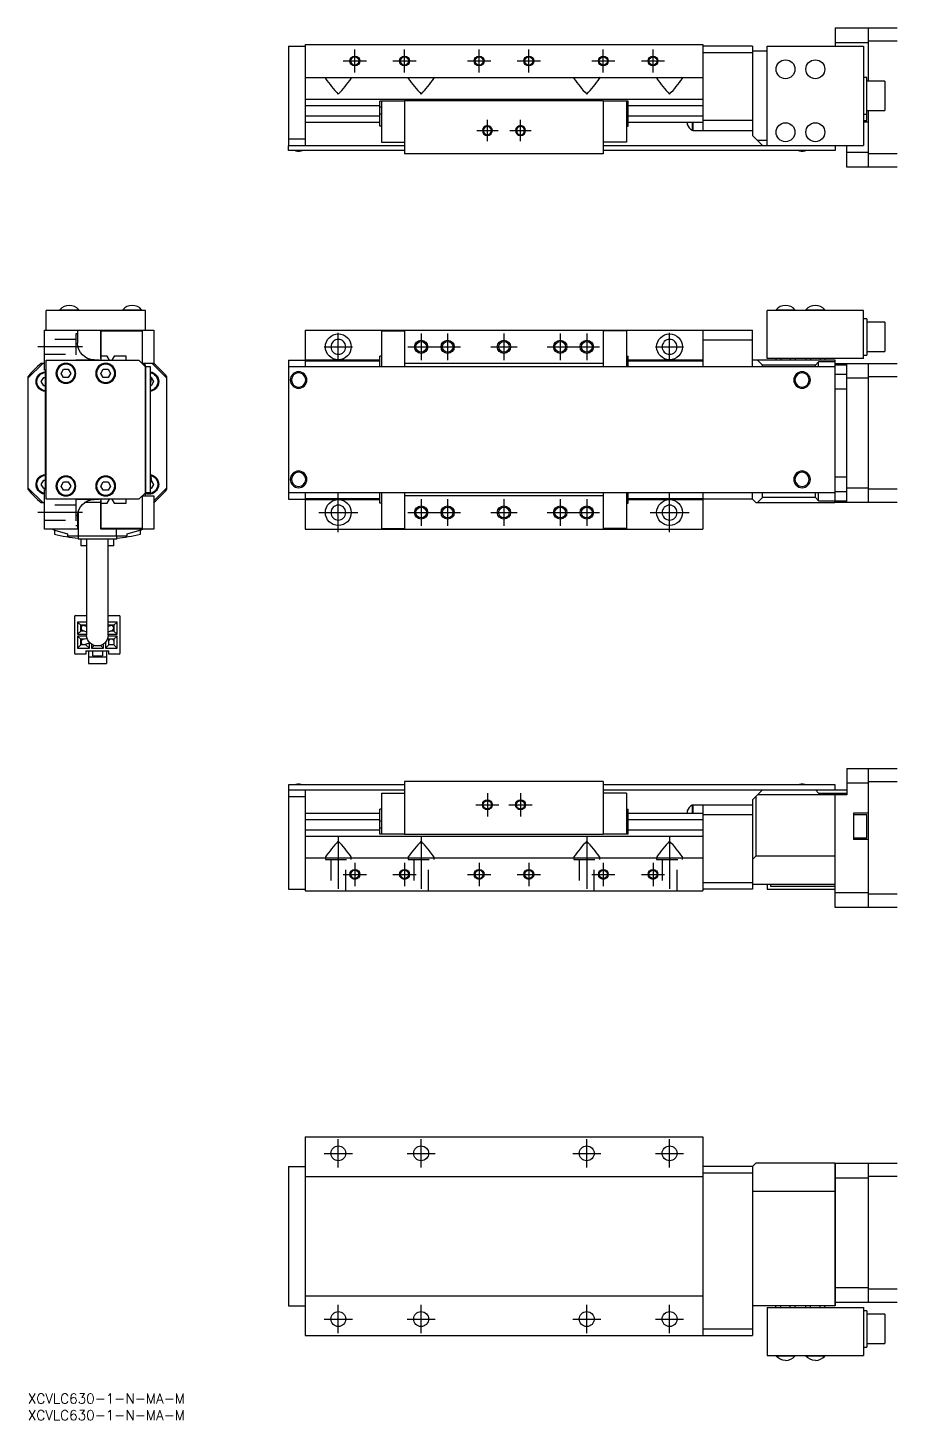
# Model space of a CAD drawing. Extents: x 0 to 506, y -8 to 412.
# Drawn here: x 0 to 262.4, y -8 to 412.1 of the extents above; entities that cross this region are included whole.
import ezdxf

# ---------------------------------------------------------------- set-up
doc = ezdxf.new("R2010")
doc.units = 0
doc.header["$LTSCALE"] = 0.5
doc.linetypes.add('CENTER', pattern=[50.8, 31.75, -6.35, 6.35, -6.35])
doc.linetypes.add('DASHED', pattern=[19.05, 12.7, -6.35])
for name, color, linetype in [('MSM_CENTER', 1, 'CENTER'), ('MSM_CONTINUOUS', 7, 'CONTINUOUS'), ('MSM_DASHED', 4, 'DASHED'), ('MSM_NARROW', 5, 'CONTINUOUS'), ('MSM_PART_NUMBER', 7, 'CONTINUOUS')]:
    doc.layers.add(name, color=color, linetype=linetype)
doc.styles.get("Standard").update_dxf_attribs({"font": 'txt.shx', "height": 3, "bigfont": 'bigfont.shx'})

msp = doc.modelspace()

# ---------------------------------------------------------------- linework, layer by layer
at = {"layer": 'MSM_CENTER'}
for p, q in [((98.73, 398.6), (98.73, 405.6)), ((113.73, 398.6), (113.73, 405.6)), ((136.23, 398.6), (136.23, 405.6)), ((151.23, 398.6), (151.23, 405.6)), ((173.73, 398.6), (173.73, 405.6)), ((188.73, 398.6), (188.73, 405.6)), ((95.23, 402.1), (102.23, 402.1)), ((110.23, 402.1), (117.23, 402.1)), ((132.73, 402.1), (139.73, 402.1)), ((147.73, 402.1), (154.73, 402.1)), ((170.23, 402.1), (177.23, 402.1)), ((185.23, 402.1), (192.23, 402.1)), ((138.73, 377.87), (138.73, 384.33)), ((148.73, 377.87), (148.73, 384.33)), ((135.5, 381.1), (141.96, 381.1)), ((145.5, 381.1), (151.96, 381.1)), ((93.73, 311.6), (93.73, 320.1)), ((118.73, 319.85), (118.73, 311.85)), ((126.73, 319.85), (126.73, 311.85)), ((143.73, 319.85), (143.73, 311.85)), ((160.73, 319.85), (160.73, 311.85)), ((168.73, 319.85), (168.73, 311.85)), ((193.73, 311.6), (193.73, 320.1)), ((16.5, 315.85), (3, 315.85)), ((89.48, 315.85), (97.98, 315.85)), ((114.73, 315.85), (130.73, 315.85)), ((139.73, 315.85), (147.73, 315.85)), ((156.73, 315.85), (172.73, 315.85)), ((189.48, 315.85), (197.98, 315.85)), ((93.73, 259.95), (93.73, 271.75)), ((118.73, 269.85), (118.73, 261.85)), ((126.73, 269.85), (126.73, 261.85)), ((143.73, 269.85), (143.73, 261.85)), ((160.73, 269.85), (160.73, 261.85)), ((168.73, 269.85), (168.73, 261.85)), ((193.73, 259.95), (193.73, 271.75)), ((16.5, 265.85), (3, 265.85)), ((87.83, 265.85), (99.63, 265.85)), ((114.73, 265.85), (130.73, 265.85)), ((139.73, 265.85), (147.73, 265.85)), ((156.73, 265.85), (172.73, 265.85)), ((187.83, 265.85), (199.63, 265.85)), ((138.73, 181.17), (138.73, 174.17)), ((148.73, 181.17), (148.73, 174.17)), ((135.23, 177.67), (142.23, 177.67)), ((145.23, 177.67), (152.23, 177.67)), ((93.73, 168.17), (93.73, 149.67)), ((118.73, 168.17), (118.73, 149.67)), ((168.73, 168.17), (168.73, 149.67)), ((193.73, 168.17), (193.73, 149.67)), ((98.73, 160.17), (98.73, 153.17)), ((113.73, 160.17), (113.73, 153.17)), ((136.23, 160.17), (136.23, 153.17)), ((151.23, 160.17), (151.23, 153.17)), ((173.73, 160.17), (173.73, 153.17)), ((188.73, 160.17), (188.73, 153.17)), ((95.23, 156.67), (102.23, 156.67)), ((110.23, 156.67), (117.23, 156.67)), ((132.73, 156.67), (139.73, 156.67)), ((147.73, 156.67), (154.73, 156.67)), ((170.23, 156.67), (177.23, 156.67)), ((185.23, 156.67), (192.23, 156.67)), ((93.73, 68.25), (93.73, 76.75)), ((118.73, 68.25), (118.73, 76.75)), ((168.73, 68.25), (168.73, 76.75)), ((193.73, 68.25), (193.73, 76.75)), ((89.48, 72.5), (97.98, 72.5)), ((114.48, 72.5), (122.98, 72.5)), ((164.48, 72.5), (172.98, 72.5)), ((189.48, 72.5), (197.98, 72.5)), ((93.73, 18.25), (93.73, 26.75)), ((118.73, 18.25), (118.73, 26.75)), ((168.73, 18.25), (168.73, 26.75)), ((193.73, 18.25), (193.73, 26.75)), ((89.48, 22.5), (97.98, 22.5)), ((114.48, 22.5), (122.98, 22.5)), ((164.48, 22.5), (172.98, 22.5)), ((189.48, 22.5), (197.98, 22.5))]:
    msp.add_line(p, q, dxfattribs=at)
at = {"layer": 'MSM_CONTINUOUS'}
for p, q in [((243.73, 412.1), (243.73, 406.6)), ((243.73, 412.1), (262.43, 412.1)), ((253.73, 396.03), (253.73, 412.1)), ((253.73, 407.6), (243.73, 407.6)), ((262.43, 408.07), (253.73, 408.07)), ((78.73, 406.6), (83.73, 406.6)), ((78.73, 406.6), (78.73, 376.6)), ((83.73, 407.1), (203.73, 407.1)), ((83.73, 407.1), (83.73, 376.6)), ((203.73, 407.1), (203.73, 381.1)), ((218.73, 406.6), (203.73, 406.6)), ((218.73, 404.6), (203.73, 404.6)), ((218.73, 406.6), (218.73, 379.6)), ((223.23, 405.1), (218.73, 405.1)), ((223.23, 376.6), (223.23, 406.6)), ((223.23, 406.6), (252.23, 406.6)), ((252.23, 406.6), (252.23, 376.6)), ((83.73, 397.1), (203.73, 397.1)), ((89.83, 396.98), (89.99, 397.1)), ((97.63, 396.98), (97.47, 397.1)), ((114.83, 396.98), (114.99, 397.1)), ((122.63, 396.98), (122.47, 397.1)), ((164.83, 396.98), (164.99, 397.1)), ((172.63, 396.98), (172.47, 397.1)), ((189.83, 396.98), (189.99, 397.1)), ((197.63, 396.98), (197.47, 397.1)), ((253.23, 397.1), (252.23, 397.1)), ((253.23, 384.1), (253.23, 397.1)), ((258.73, 396.03), (253.23, 396.03)), ((258.73, 396.03), (258.73, 387.18)), ((83.73, 390.6), (203.73, 390.6)), ((83.73, 388.64), (106.23, 388.64)), ((106.23, 382.4), (106.23, 390)), ((113.73, 390), (106.23, 390)), ((106.73, 388.13), (106.23, 388.13)), ((106.73, 390), (106.73, 377.6)), ((173.73, 390.1), (113.73, 390.1)), ((113.73, 390.1), (113.73, 374.1)), ((173.73, 390.1), (173.73, 374.1)), ((181.23, 390), (173.73, 390)), ((180.73, 390), (180.73, 377.6)), ((180.73, 388.13), (181.23, 388.13)), ((181.23, 382.4), (181.23, 390)), ((181.23, 388.64), (203.73, 388.64)), ((253.23, 387.18), (258.73, 387.18)), ((253.73, 370.1), (253.73, 387.18)), ((83.73, 385.57), (106.23, 385.57)), ((83.73, 383.6), (106.23, 383.6)), ((106.73, 386.08), (106.23, 386.08)), ((106.73, 382.4), (106.23, 382.4)), ((180.73, 386.08), (181.23, 386.08)), ((180.73, 382.4), (181.23, 382.4)), ((181.23, 385.57), (203.73, 385.57)), ((181.23, 383.6), (203.73, 383.6)), ((199.08, 383.6), (199.08, 382.89)), ((200.53, 383.6), (200.53, 381.24)), ((200.73, 383.6), (200.73, 381.1)), ((218.73, 384.1), (203.73, 384.1)), ((252.23, 386.1), (253.23, 386.1)), ((252.23, 384.1), (253.23, 384.1)), ((253.73, 383.6), (252.23, 383.6)), ((78.73, 378.6), (83.73, 378.6)), ((200.53, 381.24), (200.73, 381.24)), ((200.73, 381.1), (218.73, 381.1)), ((221.73, 376.6), (218.73, 379.6)), ((223.23, 378.1), (220.23, 378.1)), ((78.73, 376.6), (113.73, 376.6)), ((78.73, 376.5), (78.83, 376.6)), ((78.73, 375.1), (78.73, 376.5)), ((113.73, 375.1), (78.73, 375.1)), ((106.73, 377.6), (113.73, 377.6)), ((173.73, 374.1), (113.73, 374.1)), ((180.73, 377.6), (173.73, 377.6)), ((173.73, 376.6), (252.23, 376.6)), ((243.73, 375.1), (173.73, 375.1)), ((243.63, 376.6), (243.73, 376.5)), ((243.73, 376.5), (243.73, 375.1)), ((247.23, 370.1), (247.23, 376.6)), ((247.23, 374.6), (253.73, 374.6)), ((262.43, 374.13), (253.73, 374.13)), ((262.43, 370.1), (247.23, 370.1)), ((5.5, 320.85), (5.5, 326.85)), ((35.5, 326.85), (5.5, 326.85)), ((9.65, 327.01), (15.35, 327.01)), ((9.65, 327.01), (9.65, 326.85)), ((15.35, 326.85), (15.35, 327.01)), ((28.65, 327.01), (34.35, 327.01)), ((28.65, 327.01), (28.65, 326.85)), ((34.35, 326.85), (34.35, 327.01)), ((35.5, 320.85), (35.5, 326.85)), ((252.23, 326.85), (223.23, 326.85)), ((223.23, 312.35), (223.23, 326.85)), ((225.88, 327.01), (231.58, 327.01)), ((225.88, 327.01), (225.88, 326.85)), ((231.58, 326.85), (231.58, 327.01)), ((234.88, 327.01), (240.58, 327.01)), ((234.88, 327.01), (234.88, 326.85)), ((240.58, 326.85), (240.58, 327.01)), ((252.23, 312.35), (252.23, 326.85)), ((253.23, 324.35), (252.23, 324.35)), ((253.23, 324.35), (253.23, 313.35)), ((5, 320.85), (38, 320.85)), ((5, 308.85), (5, 320.85)), ((15, 320.85), (15, 316.95)), ((22, 312.25), (22, 320.85)), ((22.1, 311.85), (22.1, 320.65)), ((22.1, 320.65), (34.5, 320.65)), ((34.5, 320.65), (34.5, 310.85)), ((38, 320.85), (38, 310.85)), ((83.73, 320.85), (83.73, 309.85)), ((83.73, 320.85), (218.73, 320.85)), ((106.73, 320.65), (113.73, 320.65)), ((106.73, 320.65), (106.73, 309.85)), ((113.73, 320.85), (113.73, 309.85)), ((173.73, 320.85), (173.73, 309.85)), ((180.73, 320.65), (173.73, 320.65)), ((180.73, 320.65), (180.73, 309.85)), ((203.73, 320.85), (203.73, 309.85)), ((218.73, 309.85), (218.73, 320.85)), ((258.73, 323.28), (253.23, 323.28)), ((258.73, 323.28), (258.73, 314.43)), ((218.73, 317.85), (203.73, 317.85)), ((5.5, 269.85), (5.5, 311.85)), ((5.5, 311.85), (33.5, 311.85)), ((20, 311.95), (21.5, 311.95)), ((21.5, 311.95), (21.5, 311.85)), ((22.1, 312.25), (22, 312.25)), ((23.97, 313.05), (22.1, 313.05)), ((24.66, 311.86), (23.97, 313.05)), ((26.02, 313.05), (25.34, 311.86)), ((29.7, 313.05), (26.02, 313.05)), ((29.7, 311.85), (29.7, 313.05)), ((33.5, 311.85), (35.5, 309.85)), ((78.73, 311.85), (78.73, 269.85)), ((78.73, 311.85), (83.73, 311.85)), ((83.73, 311.95), (106.23, 311.95)), ((83.73, 311.65), (106.23, 311.65)), ((106.73, 313.05), (106.23, 313.05)), ((106.23, 309.85), (106.23, 313.05)), ((180.73, 313.05), (181.23, 313.05)), ((181.23, 309.85), (181.23, 313.05)), ((181.23, 311.95), (203.73, 311.95)), ((181.23, 311.65), (203.73, 311.65)), ((243.73, 311.85), (218.73, 311.85)), ((221.73, 310.35), (220.23, 311.85)), ((252.23, 312.35), (223.23, 312.35)), ((225.85, 312.35), (225.85, 311.85)), ((227.29, 312.35), (227.29, 311.85)), ((230.18, 312.35), (230.18, 311.85)), ((231.62, 312.35), (231.62, 311.85)), ((234.85, 312.35), (234.85, 311.85)), ((236.29, 312.35), (236.29, 311.85)), ((238.73, 311.35), (237.73, 310.35)), ((238.73, 309.85), (238.73, 311.35)), ((243.73, 311.35), (238.73, 311.35)), ((239.18, 312.35), (239.18, 311.85)), ((240.62, 312.35), (240.62, 311.85)), ((243.73, 268.85), (243.73, 311.85)), ((252.23, 313.35), (253.23, 313.35)), ((253.23, 314.43), (258.73, 314.43)), ((4.5, 310.85), (0, 306.35)), ((0, 306.82), (0, 272.88)), ((5, 310.85), (4.03, 310.85)), ((5.3, 308.85), (5, 308.85)), ((5.3, 272.85), (5.3, 308.85)), ((10.06, 307.85), (10.78, 309.1)), ((10.78, 306.6), (10.06, 307.85)), ((10.78, 309.1), (12.22, 309.1)), ((12.22, 309.1), (12.94, 307.85)), ((12.94, 307.85), (12.22, 306.6)), ((22.06, 307.85), (22.78, 309.1)), ((22.78, 306.6), (22.06, 307.85)), ((22.78, 309.1), (24.22, 309.1)), ((24.22, 309.1), (24.94, 307.85)), ((24.94, 307.85), (24.22, 306.6)), ((38, 310.85), (34.7, 310.85)), ((34.7, 310.85), (34.7, 310.65)), ((35.5, 310.35), (35, 310.85)), ((35.5, 270.85), (35.5, 310.35)), ((37, 309.85), (35.5, 309.85)), ((35.6, 271.85), (35.6, 309.85)), ((37, 271.85), (37, 309.85)), ((42, 306.35), (37.5, 310.85)), ((42, 272.88), (42, 306.82)), ((243.73, 309.85), (78.73, 309.85)), ((173.73, 310.85), (113.73, 310.85)), ((237.73, 310.35), (221.73, 310.35)), ((221.73, 309.85), (221.73, 310.35)), ((237.73, 309.85), (237.73, 310.35)), ((243.73, 310.85), (262.43, 310.85)), ((247.23, 310.35), (243.73, 310.35)), ((243.73, 307.59), (247.23, 307.59)), ((247.23, 268.85), (247.23, 310.85)), ((253.73, 268.85), (253.73, 310.85)), ((262.43, 306.82), (253.73, 306.82)), ((4.06, 305.35), (4.78, 306.6)), ((4.78, 304.1), (4.06, 305.35)), ((4.78, 306.6), (5.3, 306.6)), ((5.3, 304.1), (4.78, 304.1)), ((12.22, 306.6), (10.78, 306.6)), ((24.22, 306.6), (22.78, 306.6)), ((37.22, 304.1), (37, 304.1)), ((37.11, 306.6), (37.22, 306.6)), ((37.22, 306.6), (37.94, 305.35)), ((37.94, 305.35), (37.22, 304.1)), ((247.23, 303.12), (243.73, 303.12)), ((253.73, 306.35), (247.23, 306.35)), ((0, 273.35), (4.5, 268.85)), ((4.06, 274.35), (4.78, 275.6)), ((4.78, 273.1), (4.06, 274.35)), ((4.78, 275.6), (5.3, 275.6)), ((5.3, 273.1), (4.78, 273.1)), ((10.06, 273.85), (10.78, 275.1)), ((10.78, 272.6), (10.06, 273.85)), ((10.78, 275.1), (12.22, 275.1)), ((12.22, 275.1), (12.94, 273.85)), ((12.94, 273.85), (12.22, 272.6)), ((22.06, 273.85), (22.78, 275.1)), ((22.78, 272.6), (22.06, 273.85)), ((22.78, 275.1), (24.22, 275.1)), ((24.22, 275.1), (24.94, 273.85)), ((24.94, 273.85), (24.22, 272.6)), ((37.22, 273.1), (37, 273.1)), ((37.19, 275.6), (37.22, 275.6)), ((37.22, 275.6), (37.94, 274.35)), ((37.94, 274.35), (37.22, 273.1)), ((38, 269.35), (42, 273.35)), ((243.73, 276.59), (247.23, 276.59)), ((247.23, 273.35), (253.73, 273.35)), ((5, 272.85), (5.3, 272.85)), ((5, 260.85), (5, 272.85)), ((33.5, 269.85), (5.5, 269.85)), ((12.22, 272.6), (10.78, 272.6)), ((21.5, 269.75), (20, 269.75)), ((21.5, 269.85), (21.5, 269.75)), ((22, 260.85), (22, 269.45)), ((22, 269.45), (22.1, 269.45)), ((22.1, 261.05), (22.1, 269.85)), ((24.22, 272.6), (22.78, 272.6)), ((23.97, 268.65), (24.66, 269.85)), ((25.34, 269.85), (26.02, 268.65)), ((29.7, 268.65), (29.7, 269.85)), ((35.5, 271.85), (33.5, 269.85)), ((34.5, 270.85), (34.5, 261.05)), ((34.7, 271.05), (34.7, 270.85)), ((34.7, 270.85), (38, 270.85)), ((37, 271.85), (35.5, 271.85)), ((38, 270.85), (38, 260.85)), ((243.73, 271.85), (78.73, 271.85)), ((78.73, 269.85), (83.73, 269.85)), ((83.73, 271.85), (83.73, 260.85)), ((83.73, 270.05), (106.23, 270.05)), ((83.73, 269.75), (106.23, 269.75)), ((106.23, 268.65), (106.23, 271.85)), ((106.73, 271.85), (106.73, 261.05)), ((113.73, 271.85), (113.73, 260.85)), ((173.73, 270.85), (113.73, 270.85)), ((173.73, 271.85), (173.73, 260.85)), ((180.73, 271.85), (180.73, 261.05)), ((181.23, 268.65), (181.23, 271.85)), ((181.23, 270.05), (203.73, 270.05)), ((181.23, 269.75), (203.73, 269.75)), ((203.73, 271.85), (203.73, 260.85)), ((218.73, 269.85), (203.73, 269.85)), ((218.73, 269.85), (218.73, 271.85)), ((218.73, 269.85), (219.73, 268.85)), ((220.23, 268.85), (221.73, 270.35)), ((221.73, 270.35), (221.73, 271.85)), ((237.73, 270.35), (221.73, 270.35)), ((237.73, 270.35), (237.73, 271.85)), ((237.73, 270.35), (238.73, 269.35)), ((238.73, 269.35), (238.73, 271.85)), ((238.73, 269.35), (243.64, 269.35)), ((243.73, 269.48), (243.64, 269.35)), ((243.64, 268.86), (243.64, 269.35)), ((243.64, 268.86), (243.73, 268.95)), ((247.23, 272.12), (243.73, 272.12)), ((243.73, 269.35), (247.23, 269.35)), ((262.43, 272.88), (253.73, 272.88)), ((4.03, 268.85), (5, 268.85)), ((15, 264.75), (15, 260.85)), ((15.22, 266.21), (15.22, 258.85)), ((22, 268.85), (17.14, 268.85)), ((17.14, 268.85), (17.14, 268.85)), ((22.1, 268.65), (23.97, 268.65)), ((26.02, 268.65), (29.7, 268.65)), ((106.73, 268.65), (106.23, 268.65)), ((180.73, 268.65), (181.23, 268.65)), ((219.73, 268.85), (243.63, 268.85)), ((243.64, 268.86), (243.63, 268.85)), ((262.43, 268.85), (243.73, 268.85)), ((15, 260.85), (5, 260.85)), ((8, 260.6), (8, 259.28)), ((8.17, 260.55), (12, 259.45)), ((38, 260.85), (22, 260.85)), ((34.5, 261.05), (22.1, 261.05)), ((26.78, 258.85), (26.78, 260.85)), ((30, 259.45), (33.83, 260.55)), ((34, 259.28), (34, 260.6)), ((83.73, 260.85), (203.73, 260.85)), ((106.73, 261.05), (113.73, 261.05)), ((180.73, 261.05), (173.73, 261.05)), ((12, 259.45), (12, 258.85)), ((12, 258.85), (30, 258.85)), ((15.18, 258.85), (15.18, 257.85)), ((26.82, 257.85), (15.18, 257.85)), ((16, 257.85), (16, 255.85)), ((17.75, 257.85), (17.75, 228.85)), ((24.25, 228.85), (24.25, 257.85)), ((26, 255.85), (26, 257.85)), ((26.82, 257.85), (26.82, 258.85)), ((30, 258.85), (30, 259.45)), ((17.75, 255.85), (16, 255.85)), ((26, 255.85), (24.25, 255.85)), ((14.1, 234.45), (14.1, 223.45)), ((14.4, 234.75), (17.75, 234.75)), ((15, 232.75), (15, 229.2)), ((17.75, 232.75), (15, 232.75)), ((16.05, 231.85), (15, 232.75)), ((16.05, 230.1), (16.05, 231.85)), ((17.55, 231.85), (16.05, 231.85)), ((16.05, 231.48), (16.42, 231.85)), ((17.75, 231.48), (17.01, 231.7)), ((17.17, 231.85), (17.46, 231.56)), ((17.55, 231.85), (17.75, 232.02)), ((17.55, 231.54), (17.55, 231.85)), ((24.25, 234.75), (27.6, 234.75)), ((27, 232.75), (24.25, 232.75)), ((24.45, 231.85), (24.25, 232.02)), ((24.99, 231.7), (24.25, 231.48)), ((25.95, 231.85), (24.45, 231.85)), ((24.45, 231.85), (24.45, 231.54)), ((24.54, 231.56), (24.82, 231.85)), ((25.57, 231.85), (25.95, 231.48)), ((25.95, 231.85), (27, 232.75)), ((25.95, 231.85), (25.95, 230.1)), ((27, 229.2), (27, 232.75)), ((27.9, 223.45), (27.9, 234.45)), ((16.05, 230.1), (15, 229.2)), ((15, 229.2), (17.75, 229.2)), ((16.05, 227.65), (15, 228.6)), ((17.76, 228.6), (15, 228.6)), ((15, 228.6), (15, 224.95)), ((17.11, 230.1), (16.05, 230.1)), ((16.05, 227.28), (16.42, 227.65)), ((16.05, 225.9), (16.05, 227.65)), ((17.14, 227.65), (16.05, 227.65)), ((16.59, 230.26), (17.75, 229.91)), ((17.9, 227.86), (16.6, 227.5)), ((17.73, 227.82), (17.88, 227.95)), ((24.45, 227.65), (24.12, 227.95)), ((27, 228.6), (24.24, 228.6)), ((24.25, 229.91), (25.41, 230.26)), ((24.25, 229.2), (27, 229.2)), ((24.45, 227.28), (24.82, 227.65)), ((24.45, 225.9), (24.45, 227.65)), ((25.95, 227.65), (24.45, 227.65)), ((25.95, 230.1), (24.89, 230.1)), ((25.57, 227.65), (25.95, 227.28)), ((25.95, 230.1), (27, 229.2)), ((25.95, 227.65), (27, 228.6)), ((25.95, 227.65), (25.95, 225.9)), ((27, 224.95), (27, 228.6)), ((17.5, 223.15), (14.4, 223.15)), ((16.05, 225.9), (15, 224.95)), ((15, 224.95), (18.6, 224.95)), ((17.55, 225.9), (16.05, 225.9)), ((17, 226.05), (18.72, 226.54)), ((17.5, 224.15), (24.5, 224.15)), ((17.5, 224.15), (17.5, 223.15)), ((17.55, 226.21), (17.55, 225.9)), ((17.55, 225.9), (18.6, 224.95)), ((18.3, 224.15), (18.3, 220.35)), ((18.6, 224.95), (18.6, 226.5)), ((19.2, 226.15), (19.2, 224.95)), ((20.07, 225.74), (19.2, 224.95)), ((19.2, 224.95), (22.8, 224.95)), ((19.5, 224.15), (19.5, 222.65)), ((21.93, 225.74), (22.8, 224.95)), ((22.5, 224.15), (22.5, 222.65)), ((22.8, 224.95), (22.8, 226.15)), ((23.4, 226.66), (23.4, 224.95)), ((24.45, 225.9), (23.4, 224.95)), ((23.4, 224.95), (27, 224.95)), ((23.7, 224.15), (23.7, 220.35)), ((25.95, 225.9), (24.45, 225.9)), ((24.5, 223.15), (24.5, 224.15)), ((27.6, 223.15), (24.5, 223.15)), ((25.95, 225.9), (27, 224.95)), ((18.3, 222.27), (23.7, 222.27)), ((18.3, 220.35), (23.7, 220.35)), ((19.5, 222.65), (22.5, 222.65)), ((247.23, 188.67), (262.43, 188.67)), ((247.23, 188.67), (247.23, 180.67)), ((253.73, 146.67), (253.73, 188.67)), ((113.73, 183.67), (78.73, 183.67)), ((78.73, 183.67), (78.73, 182.27)), ((78.73, 182.27), (78.83, 182.17)), ((78.73, 182.17), (113.73, 182.17)), ((78.73, 182.17), (78.73, 152.17)), ((83.73, 182.17), (83.73, 151.67)), ((106.73, 181.17), (113.73, 181.17)), ((106.73, 181.17), (106.73, 168.77)), ((173.73, 184.67), (113.73, 184.67)), ((113.73, 184.67), (113.73, 168.67)), ((173.73, 184.67), (173.73, 168.67)), ((243.73, 183.67), (173.73, 183.67)), ((173.73, 182.17), (247.23, 182.17)), ((180.73, 181.17), (173.73, 181.17)), ((180.73, 181.17), (180.73, 168.77)), ((218.73, 179.17), (221.73, 182.17)), ((243.63, 180.67), (220.23, 180.67)), ((237.73, 182.17), (238.73, 181.17)), ((238.73, 181.17), (247.23, 181.17)), ((243.63, 182.17), (243.73, 182.27)), ((243.64, 180.68), (243.63, 180.67)), ((243.63, 180.67), (243.63, 162.17)), ((243.64, 180.68), (243.64, 181.17)), ((243.64, 180.68), (243.73, 180.64)), ((243.73, 182.27), (243.73, 183.67)), ((243.73, 146.67), (243.73, 181.17)), ((247.23, 180.67), (243.73, 180.67)), ((253.73, 184.17), (247.23, 184.17)), ((262.43, 184.64), (253.73, 184.64)), ((78.73, 180.17), (83.73, 180.17)), ((200.53, 177.53), (200.53, 175.17)), ((200.73, 177.53), (200.53, 177.53)), ((200.73, 177.67), (200.73, 175.17)), ((200.73, 177.67), (218.73, 177.67)), ((203.73, 177.67), (203.73, 151.67)), ((218.73, 179.17), (218.73, 152.17)), ((219.73, 180.17), (219.73, 162.17)), ((83.73, 175.17), (106.23, 175.17)), ((83.73, 173.2), (106.23, 173.2)), ((106.23, 168.77), (106.23, 176.37)), ((106.73, 176.37), (106.23, 176.37)), ((106.73, 172.69), (106.23, 172.69)), ((180.73, 176.37), (181.23, 176.37)), ((180.73, 172.69), (181.23, 172.69)), ((181.23, 168.77), (181.23, 176.37)), ((181.23, 175.17), (203.73, 175.17)), ((181.23, 173.2), (203.73, 173.2)), ((199.08, 175.88), (199.08, 175.17)), ((218.73, 174.67), (203.73, 174.67)), ((253.73, 175.17), (249.23, 175.17)), ((249.23, 175.17), (249.23, 167.17)), ((253.23, 174.67), (249.23, 174.67)), ((253.23, 167.67), (253.23, 174.67)), ((83.73, 170.13), (106.23, 170.13)), ((83.73, 168.17), (203.73, 168.17)), ((106.73, 170.64), (106.23, 170.64)), ((113.73, 168.77), (106.23, 168.77)), ((173.73, 168.67), (113.73, 168.67)), ((181.23, 168.77), (173.73, 168.77)), ((180.73, 170.64), (181.23, 170.64)), ((181.23, 170.13), (203.73, 170.13)), ((249.23, 167.67), (253.23, 167.67)), ((253.73, 167.17), (249.23, 167.17)), ((83.73, 161.67), (203.73, 161.67)), ((89.83, 161.79), (89.99, 161.67)), ((97.63, 161.79), (97.47, 161.67)), ((114.83, 161.79), (114.99, 161.67)), ((122.63, 161.79), (122.47, 161.67)), ((164.83, 161.79), (164.99, 161.67)), ((172.63, 161.79), (172.47, 161.67)), ((189.83, 161.79), (189.99, 161.67)), ((197.63, 161.79), (197.47, 161.67)), ((218.73, 161.17), (219.73, 162.17)), ((243.63, 162.17), (219.73, 162.17)), ((243.63, 162.17), (243.64, 162.16)), ((243.64, 162.16), (243.73, 162.19)), ((243.64, 162.16), (243.64, 153.68)), ((78.73, 152.17), (83.73, 152.17)), ((83.73, 151.67), (203.73, 151.67)), ((218.73, 154.17), (203.73, 154.17)), ((218.73, 152.17), (203.73, 152.17)), ((243.63, 153.67), (218.73, 153.67)), ((223.23, 153.67), (223.23, 152.17)), ((223.23, 152.17), (243.73, 152.17)), ((224.23, 153.67), (224.23, 153.17)), ((224.23, 153.17), (243.73, 153.17)), ((243.64, 153.68), (243.63, 153.67)), ((243.73, 153.77), (243.64, 153.68)), ((243.73, 151.17), (253.73, 151.17)), ((262.43, 150.7), (253.73, 150.7)), ((262.48, 150.95), (262.43, 150.95)), ((262.43, 146.67), (243.73, 146.67)), ((83.73, 77.5), (203.73, 77.5)), ((83.73, 77.5), (83.73, 17.5)), ((203.73, 77.5), (203.73, 17.5)), ((78.73, 68.5), (78.73, 26.5)), ((78.73, 68.5), (83.73, 68.5)), ((218.73, 68.5), (203.73, 68.5)), ((218.73, 68.5), (219.73, 69.5)), ((218.73, 68.5), (218.73, 17.5)), ((243.63, 69.5), (219.73, 69.5)), ((243.63, 69.5), (243.73, 69.4)), ((243.64, 69.49), (243.64, 61.01)), ((243.73, 69.5), (262.43, 69.5)), ((243.73, 69.5), (243.73, 26.5)), ((253.73, 27.5), (253.73, 69.5)), ((262.48, 69.45), (262.43, 69.45)), ((83.73, 65.5), (203.73, 65.5)), ((218.73, 66.5), (203.73, 66.5)), ((253.73, 65), (243.73, 65)), ((262.43, 65.47), (253.73, 65.47)), ((243.63, 61), (218.73, 61)), ((243.64, 61.01), (243.63, 61)), ((243.63, 61), (243.63, 26.5)), ((243.73, 60.97), (243.64, 61.01)), ((83.73, 29.5), (203.73, 29.5)), ((243.73, 32), (253.73, 32)), ((262.43, 31.53), (253.73, 31.53)), ((78.73, 26.5), (83.73, 26.5)), ((243.73, 26.5), (218.73, 26.5)), ((223.23, 26), (223.23, 11.5)), ((223.23, 26), (252.23, 26)), ((225.85, 26), (225.85, 26.5)), ((227.29, 26), (227.29, 26.5)), ((230.18, 26), (230.18, 26.5)), ((231.62, 26), (231.62, 26.5)), ((234.85, 26), (234.85, 26.5)), ((236.29, 26), (236.29, 26.5)), ((239.18, 26), (239.18, 26.5)), ((240.62, 26), (240.62, 26.5)), ((262.43, 27.5), (243.73, 27.5)), ((252.23, 26), (252.23, 11.5)), ((253.23, 25), (252.23, 25)), ((253.23, 25), (253.23, 14)), ((258.73, 23.93), (253.23, 23.93)), ((258.73, 23.93), (258.73, 15.08)), ((83.73, 17.5), (218.73, 17.5)), ((218.73, 19.5), (203.73, 19.5)), ((252.23, 14), (253.23, 14)), ((253.23, 15.08), (258.73, 15.08)), ((223.23, 11.5), (252.23, 11.5)), ((225.88, 11.5), (225.88, 11.34)), ((231.58, 11.34), (225.88, 11.34)), ((231.58, 11.34), (231.58, 11.5)), ((234.88, 11.5), (234.88, 11.34)), ((240.58, 11.34), (234.88, 11.34)), ((240.58, 11.34), (240.58, 11.5))]:
    msp.add_line(p, q, dxfattribs=at)
for centre, radius in [((98.73, 402.1), 1.23), ((113.73, 402.1), 1.23), ((136.23, 402.1), 1.23), ((151.23, 402.1), 1.23), ((173.73, 402.1), 1.23), ((188.73, 402.1), 1.23), ((228.73, 399.6), 2.85), ((237.73, 399.6), 2.85), ((228.73, 380.6), 2.85), ((237.73, 380.6), 2.85), ((93.73, 315.85), 3.9), ((193.73, 315.85), 3.9), ((118.73, 315.85), 1.62), ((126.73, 315.85), 1.62), ((143.73, 315.85), 1.62), ((160.73, 315.85), 1.62), ((168.73, 315.85), 1.62), ((93.73, 265.85), 3.9), ((193.73, 265.85), 3.9), ((118.73, 265.85), 1.62), ((126.73, 265.85), 1.62), ((143.73, 265.85), 1.62), ((160.73, 265.85), 1.62), ((168.73, 265.85), 1.62), ((138.73, 177.67), 1.23), ((148.73, 177.67), 1.23), ((98.73, 156.67), 1.23), ((113.73, 156.67), 1.23), ((136.23, 156.67), 1.23), ((151.23, 156.67), 1.23), ((173.73, 156.67), 1.23), ((188.73, 156.67), 1.23), ((93.73, 72.5), 2.25), ((118.73, 72.5), 2.25), ((168.73, 72.5), 2.25), ((193.73, 72.5), 2.25), ((93.73, 22.5), 2.25), ((118.73, 22.5), 2.25), ((168.73, 22.5), 2.25), ((193.73, 22.5), 2.25)]:
    msp.add_circle(centre, radius, dxfattribs=at)
at = {"layer": 'MSM_CONTINUOUS', "extrusion": (0, 0, -1)}
for centre, radius in [((-138.73, 381.1), 1.23), ((-148.73, 381.1), 1.23), ((-93.73, 315.85), 2.25), ((-193.73, 315.85), 2.25), ((-11.5, 307.85), 3), ((-11.5, 307.85), 2.75), ((-23.5, 307.85), 3), ((-23.5, 307.85), 2.75), ((-81.73, 305.85), 2.5), ((-81.73, 305.85), 2.15), ((-233.73, 305.85), 2.5), ((-233.73, 305.85), 2.15), ((-81.73, 275.85), 2.5), ((-81.73, 275.85), 2.15), ((-233.73, 275.85), 2.5), ((-233.73, 275.85), 2.15), ((-11.5, 273.85), 3), ((-11.5, 273.85), 2.75), ((-23.5, 273.85), 3), ((-23.5, 273.85), 2.75), ((-93.73, 265.85), 2.25), ((-193.73, 265.85), 2.25)]:
    msp.add_circle(centre, radius, dxfattribs=at)
at = {"layer": 'MSM_CONTINUOUS'}
for centre, radius, start, end in [((90.19, 396.99), 0.353, 181.1963, 204.3383), ((119.98, 417.48), 36.51, 214.4176, 224.0302), ((67.48, 417.48), 36.51, 315.9698, 325.5824), ((97.28, 396.99), 0.353, 335.6617, 358.8037), ((115.19, 396.99), 0.353, 181.1963, 204.3383), ((144.98, 417.48), 36.51, 214.4176, 224.0302), ((92.48, 417.48), 36.51, 315.9698, 325.5824), ((122.28, 396.99), 0.353, 335.6617, 358.8037), ((165.19, 396.99), 0.353, 181.1963, 204.3383), ((194.98, 417.48), 36.51, 214.4176, 224.0302), ((142.48, 417.48), 36.51, 315.9698, 325.5824), ((172.28, 396.99), 0.353, 335.6617, 358.8037), ((190.19, 396.99), 0.353, 181.1963, 204.3383), ((219.98, 417.48), 36.51, 214.4176, 224.0302), ((167.48, 417.48), 36.51, 315.9698, 325.5824), ((197.28, 396.99), 0.353, 335.6617, 358.8037), ((202.11, 384.09), 3.25, 201.5574, 241.0598), ((81.73, 377.9), 3, 248.96, 270), ((81.74, 377.9), 3, 270, 291.04), ((233.73, 377.9), 3, 248.96, 270), ((233.74, 377.9), 3, 270, 291.04), ((12.5, 324.65), 3.7, 90, 140.3692), ((12.5, 324.65), 3.7, 39.6308, 90), ((31.5, 324.65), 3.7, 90, 140.3692), ((31.5, 324.65), 3.7, 39.6308, 90), ((228.73, 324.65), 3.7, 89.9943, 140.3692), ((228.73, 324.65), 3.7, 39.6308, 90), ((237.73, 324.65), 3.7, 89.9943, 140.3692), ((237.73, 324.65), 3.7, 39.6308, 90), ((21, 289.85), 27, 128.9424, 141.0576), ((21, 289.85), 27, 38.9424, 51.0576), ((34.2, 305.84), 3, 338.96, 0), ((34.2, 275.84), 3, 338.96, 0), ((21, 289.85), 27, 218.9424, 231.0576), ((21, 289.85), 27, 308.9424, 321.0576), ((9, 263.43), 3, 239.3478, 254.0042), ((33, 263.43), 3, 285.9958, 300.6522), ((21, 317.86), 60, 257.4867, 264.4336), ((21, 317.86), 60, 275.5664, 282.5133), ((14.4, 234.45), 0.3, 90, 180), ((16.8, 230.98), 0.75, 73.4791, 253.4791), ((25.2, 230.98), 0.75, 286.5209, 106.5209), ((27.6, 234.45), 0.3, 0, 90), ((16.8, 226.78), 0.75, 105.6242, 285.6242), ((14.4, 223.45), 0.3, 180, 270), ((27.6, 223.45), 0.3, 270, 0), ((81.73, 180.87), 3, 90, 111.04), ((81.74, 180.87), 3, 68.96, 90), ((233.73, 180.87), 3, 90, 111.04), ((233.74, 180.87), 3, 68.96, 90), ((202.11, 174.68), 3.25, 118.9402, 158.4426), ((119.98, 141.29), 36.51, 135.9698, 145.5824), ((67.48, 141.29), 36.51, 34.4176, 44.0302), ((144.98, 141.29), 36.51, 135.9698, 145.5824), ((92.48, 141.29), 36.51, 34.4176, 44.0302), ((194.98, 141.29), 36.51, 135.9698, 145.5824), ((142.48, 141.29), 36.51, 34.4176, 44.0302), ((219.98, 141.29), 36.51, 135.9698, 145.5824), ((167.48, 141.29), 36.51, 34.4176, 44.0302), ((90.19, 161.78), 0.353, 155.6617, 178.8037), ((97.28, 161.78), 0.353, 1.1963, 24.3383), ((115.19, 161.78), 0.353, 155.6617, 178.8037), ((122.28, 161.78), 0.353, 1.1963, 24.3383), ((165.19, 161.78), 0.353, 155.6617, 178.8037), ((172.28, 161.78), 0.353, 1.1963, 24.3383), ((190.19, 161.78), 0.353, 155.6617, 178.8037), ((197.28, 161.78), 0.353, 1.1963, 24.3383), ((228.73, 13.7), 3.7, 270, 320.3692), ((237.73, 13.7), 3.7, 270, 320.3692)]:
    msp.add_arc(centre, radius, start, end, dxfattribs=at)
at = {"layer": 'MSM_CONTINUOUS', "extrusion": (0, 0, -1)}
for centre, radius, start, end in [((-20, 316.95), 5, 270, 0), ((-5.5, 305.35), 3, 273.8226, 86.1774), ((-5.5, 305.35), 2.75, 274.1706, 85.8294), ((-36.5, 305.35), 3, 99.5941, 260.4059), ((-36.5, 305.35), 2.75, 100.4757, 259.5243), ((-34.2, 305.86), 3, 159.0034, 180.1444), ((-5.5, 274.35), 3, 279.5941, 86.1774), ((-36.5, 274.35), 3, 99.5941, 289.4712), ((-5.5, 274.35), 2.75, 280.4757, 85.8294), ((-36.5, 274.35), 2.75, 100.4757, 291.3237), ((-34.2, 275.86), 3, 159.0034, 180.1444), ((-20, 264.75), 5, 0, 90), ((-21, 228.85), 3.25, 180, 360), ((-228.73, 13.7), 3.7, 269.9943, 320.3692), ((-237.73, 13.7), 3.7, 269.9943, 320.3692)]:
    msp.add_arc(centre, radius, start, end, dxfattribs=at)
at = {"layer": 'MSM_DASHED'}
for p, q in [((14.5, 319.75), (14.5, 311.95)), ((15, 319.75), (14.5, 319.75)), ((14.5, 318.1), (5, 318.1)), ((5, 313.6), (14.5, 313.6)), ((14.5, 311.95), (20, 311.95)), ((14.5, 269.75), (14.5, 261.95)), ((20, 269.75), (14.5, 269.75)), ((14.5, 268.1), (5, 268.1)), ((5, 263.6), (14.5, 263.6)), ((14.5, 261.95), (15, 261.95)), ((89.83, 161.79), (89.83, 161.17)), ((89.83, 161.17), (97.63, 161.17)), ((91.48, 161.17), (91.48, 151.67)), ((95.98, 151.67), (95.98, 161.17)), ((97.63, 161.17), (97.63, 161.79)), ((114.83, 161.79), (114.83, 161.17)), ((114.83, 161.17), (122.63, 161.17)), ((116.48, 161.17), (116.48, 151.67)), ((120.98, 151.67), (120.98, 161.17)), ((122.63, 161.17), (122.63, 161.79)), ((164.83, 161.79), (164.83, 161.17)), ((164.83, 161.17), (172.63, 161.17)), ((166.48, 161.17), (166.48, 151.67)), ((170.98, 151.67), (170.98, 161.17)), ((172.63, 161.17), (172.63, 161.79)), ((189.83, 161.79), (189.83, 161.17)), ((189.83, 161.17), (197.63, 161.17)), ((191.48, 161.17), (191.48, 151.67)), ((195.98, 151.67), (195.98, 161.17)), ((197.63, 161.17), (197.63, 161.79))]:
    msp.add_line(p, q, dxfattribs=at)
at = {"layer": 'MSM_NARROW'}
for centre, radius in [((98.73, 402.1), 1.5), ((113.73, 402.1), 1.5), ((136.23, 402.1), 1.5), ((151.23, 402.1), 1.5), ((173.73, 402.1), 1.5), ((188.73, 402.1), 1.5), ((118.73, 315.85), 2), ((126.73, 315.85), 2), ((143.73, 315.85), 2), ((160.73, 315.85), 2), ((168.73, 315.85), 2), ((118.73, 265.85), 2), ((126.73, 265.85), 2), ((143.73, 265.85), 2), ((160.73, 265.85), 2), ((168.73, 265.85), 2), ((138.73, 177.67), 1.5), ((148.73, 177.67), 1.5), ((98.73, 156.67), 1.5), ((113.73, 156.67), 1.5), ((136.23, 156.67), 1.5), ((151.23, 156.67), 1.5), ((173.73, 156.67), 1.5), ((188.73, 156.67), 1.5)]:
    msp.add_circle(centre, radius, dxfattribs=at)
at = {"layer": 'MSM_NARROW', "extrusion": (0, 0, -1)}
for centre in [(-138.73, 381.1), (-148.73, 381.1)]:
    msp.add_circle(centre, 1.5, dxfattribs=at)

# ---------------------------------------------------------------- texts
at = {"layer": 'MSM_PART_NUMBER'}
for p in [(0, -3), (0, -8)]:
    msp.add_text('XCVLC630-1-N-MA-M', height=3, dxfattribs=at).set_placement(p)

doc.saveas('drawing.dxf')
